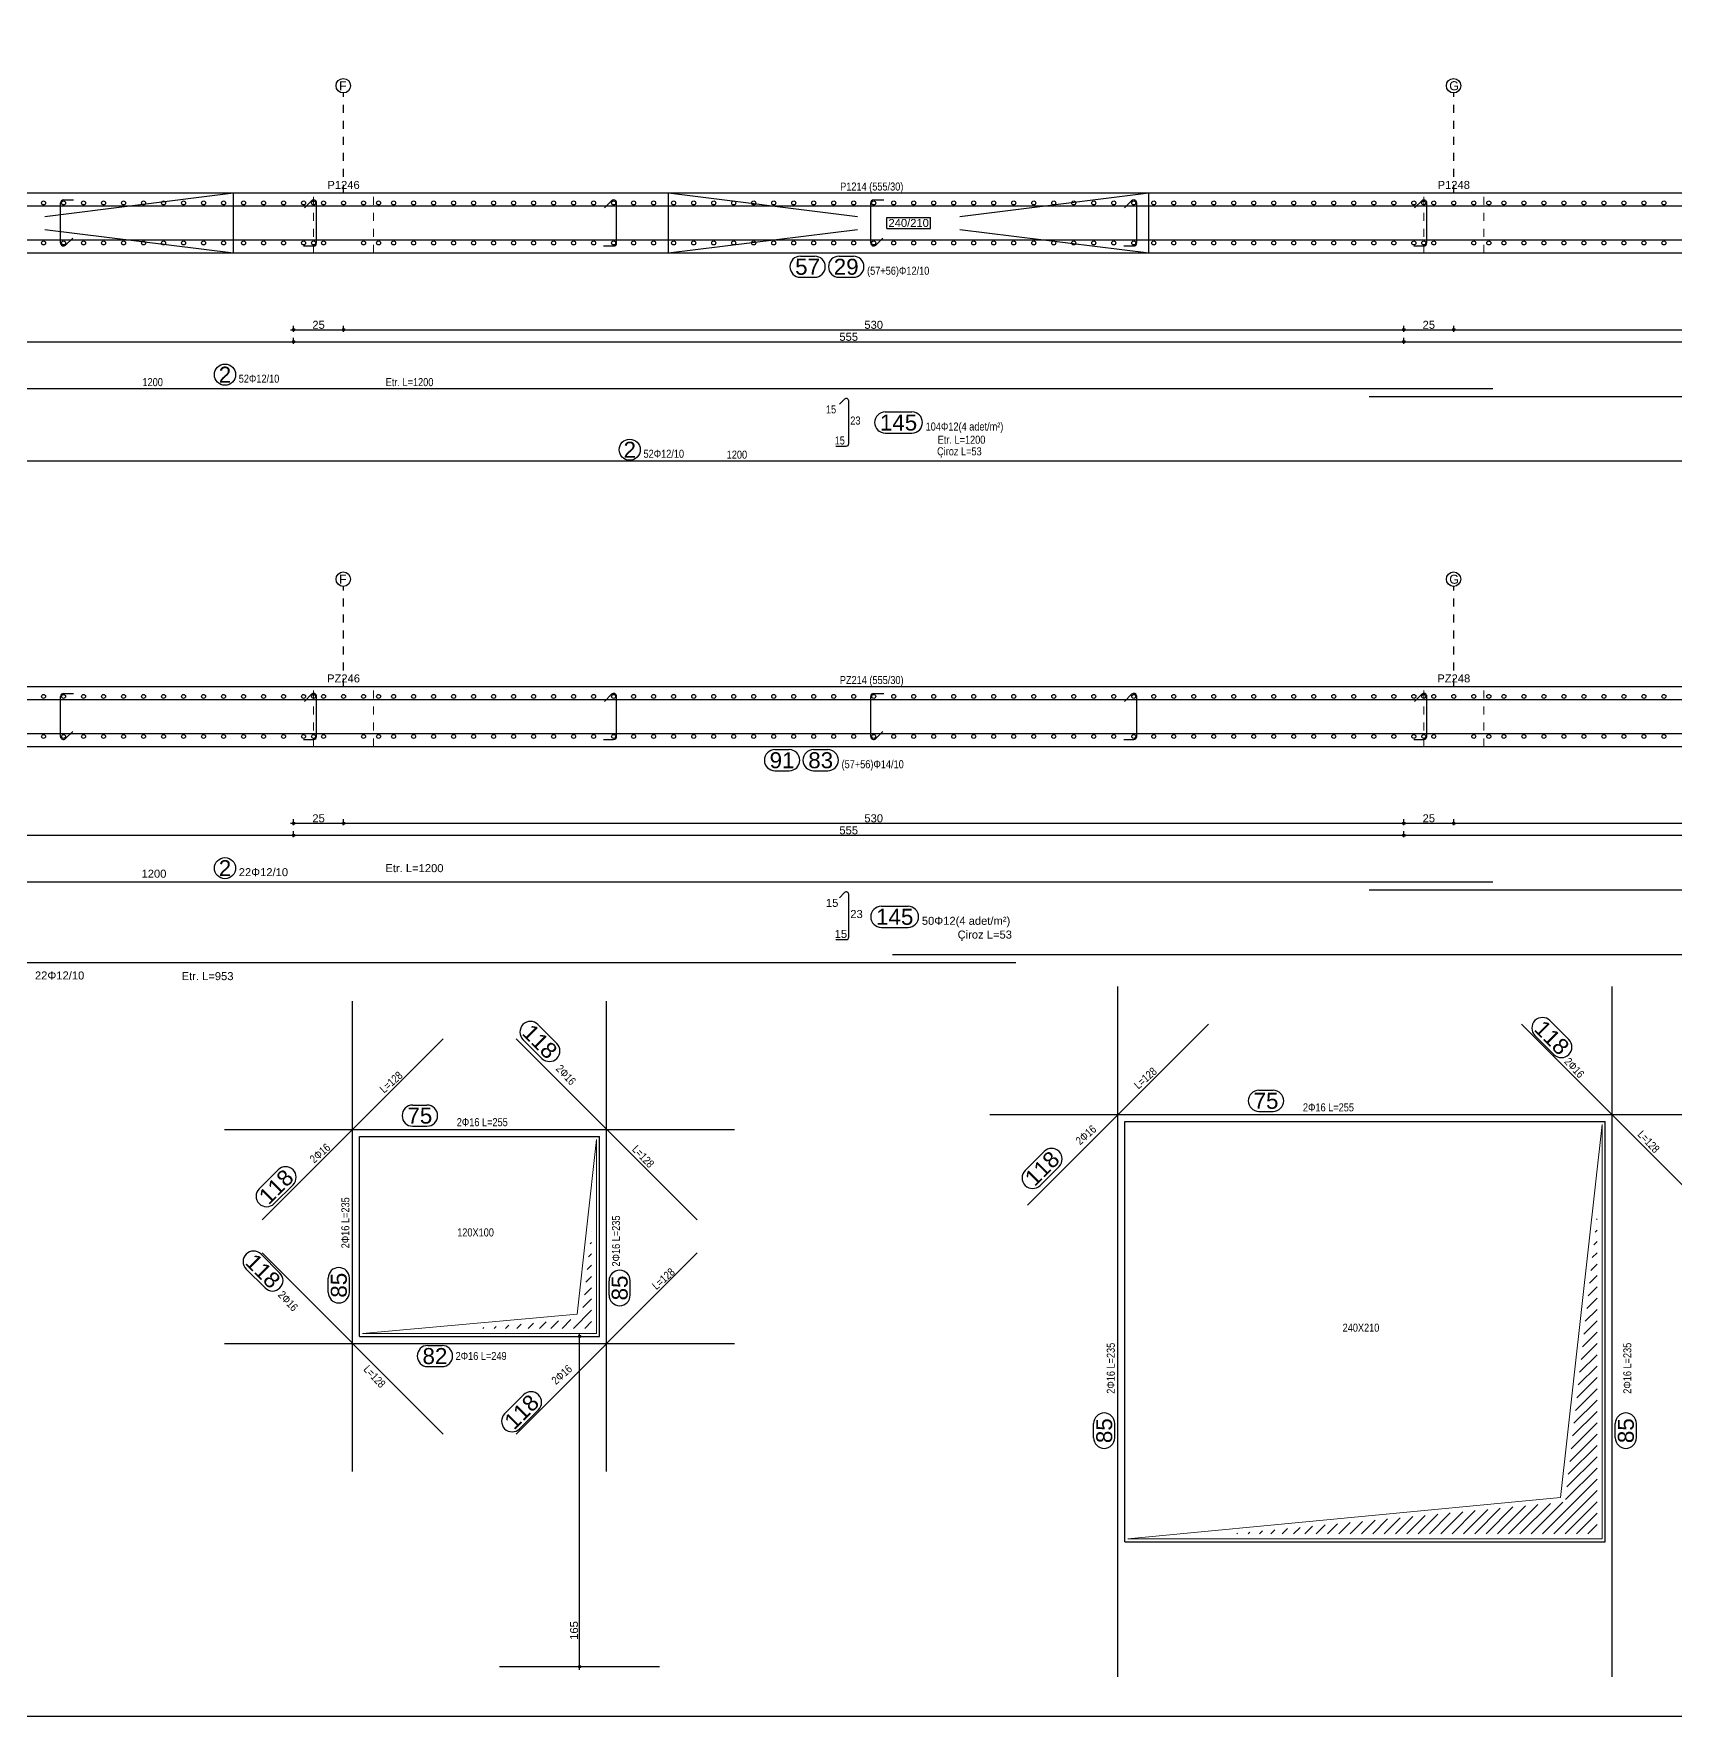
# Model space of a CAD drawing. Header units: metres. Extents: x 419734 to 420376, y 4564732 to 4565123.
# Drawn here: x 419958.84 to 419979.36, y 4564863.89 to 4564884.92 of the extents above; entities that cross this region are included whole.
import ezdxf

# ---------------------------------------------------------------- set-up
doc = ezdxf.new("R2010")
doc.units = ezdxf.units.M
doc.linetypes.add('HIDDEN4', pattern=[0.09375, 0.0625, -0.03125])
doc.linetypes.add('TRATTO-PUNTO', pattern=[1, 0.5, -0.25, 0, -0.25])
for name, color, linetype in [('Standart', 7, 'Continuous'), ('SW_ASSI', 7, 'TRATTO-PUNTO'), ('SW_DIM', 33, 'Continuous'), ('SW_MAGRONE', 2, 'Continuous'), ('SW_SEZIONI-ARMATURA', 3, 'Continuous'), ('SW_SEZIONI_CARPENTERIA', 4, 'Continuous'), ('SW_TXT_TESTI', 1, 'Continuous')]:
    doc.layers.add(name, color=color, linetype=linetype)
doc.styles.add('arial_1_18', font='arial.ttf', dxfattribs={"height": 0.2})
doc.styles.add('SWS', font='ARIALN.TTF')

msp = doc.modelspace()

# ---------------------------------------------------------------- linework, layer by layer
for centre in [(419962.71473, 4564884.26497), (419976.58973, 4564884.26497), (419962.71473, 4564878.09942), (419976.58973, 4564878.09942)]:
    msp.add_circle(centre, 0.09)
at = {"layer": 'Standart', "color": 2}
msp.add_lwpolyline([(420376.27637, 4564863.89188), (419946.10266, 4564863.89188), (419946.10266, 4564905.93855)], dxfattribs=at)
at = {"layer": 'Standart', "color": 1, "linetype": 'HIDDEN4', "lineweight": 5}
for points in [[(419962.34283, 4564882.17511), (419962.34283, 4564882.92511)], [(419963.09283, 4564882.17511), (419963.09283, 4564882.92511)], [(419976.21783, 4564882.17511), (419976.21783, 4564882.92511)], [(419976.96783, 4564882.17511), (419976.96783, 4564882.92511)], [(419962.34283, 4564876.00948), (419962.34283, 4564876.75948)], [(419963.09283, 4564876.00948), (419963.09283, 4564876.75948)], [(419976.21783, 4564876.00948), (419976.21783, 4564876.75948)], [(419976.96783, 4564876.00948), (419976.96783, 4564876.75948)]]:
    msp.add_lwpolyline(points, dxfattribs=at)
at = {"layer": 'Standart', "color": 2, "linetype": 'Continuous', "lineweight": 5}
for points in [[(419977.92826, 4564866.62779), (419978.44576, 4564871.28529)], [(419978.44576, 4564866.11029), (419978.44576, 4564871.28529)], [(419965.63789, 4564868.91792), (419965.88039, 4564871.10042)], [(419965.88039, 4564868.67542), (419965.88039, 4564871.10042)], [(419965.81576, 4564869.95287), (419965.81789, 4564869.95499)], [(419978.35934, 4564869.94154), (419978.38326, 4564869.96546)], [(419978.37702, 4564870.10068), (419978.38326, 4564870.10692)], [(419965.79808, 4564869.79372), (419965.81789, 4564869.81352)], [(419978.34166, 4564869.78239), (419978.38326, 4564869.82399)], [(419965.76272, 4564869.47542), (419965.81789, 4564869.53059)], [(419965.7804, 4564869.63457), (419965.81789, 4564869.67206)], [(419978.30628, 4564869.46409), (419978.38326, 4564869.54106)], [(419978.32397, 4564869.62324), (419978.38326, 4564869.68252)], [(419965.74503, 4564869.31627), (419965.81789, 4564869.38912)], [(419978.2886, 4564869.30494), (419978.38326, 4564869.39959)], [(419965.72735, 4564869.15712), (419965.81789, 4564869.24766)], [(419978.25324, 4564868.98664), (419978.38326, 4564869.11666)], [(419978.27092, 4564869.14579), (419978.38326, 4564869.25813)], [(419962.95539, 4564868.67542), (419965.63789, 4564868.91792)], [(419965.59108, 4564868.73792), (419965.81789, 4564868.96473)], [(419965.70967, 4564868.99797), (419965.81789, 4564869.10619)], [(419978.23556, 4564868.82749), (419978.38326, 4564868.97519)], [(419964.45935, 4564868.73792), (419964.47112, 4564868.74969)], [(419964.60082, 4564868.73792), (419964.62665, 4564868.76375)], [(419964.74229, 4564868.73792), (419964.78217, 4564868.77781)], [(419964.88375, 4564868.73792), (419964.9377, 4564868.79187)], [(419965.02522, 4564868.73792), (419965.09322, 4564868.80593)], [(419965.16668, 4564868.73792), (419965.24875, 4564868.81999)], [(419965.30815, 4564868.73792), (419965.40427, 4564868.83405)], [(419965.44961, 4564868.73792), (419965.5598, 4564868.84811)], [(419965.73255, 4564868.73792), (419965.81789, 4564868.82326)], [(419978.20019, 4564868.50919), (419978.38326, 4564868.69226)], [(419978.21787, 4564868.66834), (419978.38326, 4564868.83373)], [(419962.95539, 4564868.67542), (419965.88039, 4564868.67542)], [(419978.18251, 4564868.35004), (419978.38326, 4564868.5508)], [(419978.14714, 4564868.03175), (419978.38326, 4564868.26787)], [(419978.16483, 4564868.19089), (419978.38326, 4564868.40933)], [(419978.12945, 4564867.8726), (419978.38326, 4564868.1264)], [(419978.11177, 4564867.71345), (419978.38326, 4564867.98493)], [(419978.07641, 4564867.39515), (419978.38326, 4564867.702)], [(419978.09409, 4564867.5543), (419978.38326, 4564867.84347)], [(419978.05872, 4564867.236), (419978.38326, 4564867.56054)], [(419978.02336, 4564866.9177), (419978.38326, 4564867.2776)], [(419978.04104, 4564867.07685), (419978.38326, 4564867.41907)], [(419978.00568, 4564866.75855), (419978.38326, 4564867.13614)], [(419977.70284, 4564866.17279), (419978.38326, 4564866.85321)], [(419977.98799, 4564866.5994), (419978.38326, 4564866.99467)], [(419972.52076, 4564866.11029), (419977.92826, 4564866.62779)], [(419977.84431, 4564866.17279), (419978.38326, 4564866.71174)], [(419975.86378, 4564866.17279), (419976.07903, 4564866.38803)], [(419976.00525, 4564866.17279), (419976.23546, 4564866.403)], [(419976.14672, 4564866.17279), (419976.3919, 4564866.41797)], [(419976.28818, 4564866.17279), (419976.54834, 4564866.43294)], [(419976.42964, 4564866.17279), (419976.70477, 4564866.44791)], [(419976.57111, 4564866.17279), (419976.86121, 4564866.46288)], [(419976.71258, 4564866.17279), (419977.01764, 4564866.47785)], [(419976.85404, 4564866.17279), (419977.17408, 4564866.49283)], [(419976.99551, 4564866.17279), (419977.33052, 4564866.5078)], [(419977.13697, 4564866.17279), (419977.48695, 4564866.52277)], [(419977.27844, 4564866.17279), (419977.64339, 4564866.53774)], [(419977.41991, 4564866.17279), (419977.79983, 4564866.55271)], [(419977.56137, 4564866.17279), (419977.95627, 4564866.56768)], [(419977.98577, 4564866.17279), (419978.38326, 4564866.57028)], [(419978.12723, 4564866.17279), (419978.38326, 4564866.42881)], [(419973.88326, 4564866.17279), (419973.8889, 4564866.17843)], [(419974.02473, 4564866.17279), (419974.04534, 4564866.1934)], [(419974.16619, 4564866.17279), (419974.20178, 4564866.20838)], [(419974.30766, 4564866.17279), (419974.35822, 4564866.22335)], [(419974.44912, 4564866.17279), (419974.51466, 4564866.23832)], [(419974.59059, 4564866.17279), (419974.67109, 4564866.25329)], [(419974.73206, 4564866.17279), (419974.82753, 4564866.26826)], [(419974.87352, 4564866.17279), (419974.98397, 4564866.28323)], [(419975.01498, 4564866.17279), (419975.1404, 4564866.2982)], [(419975.15645, 4564866.17279), (419975.29684, 4564866.31317)], [(419975.29792, 4564866.17279), (419975.45327, 4564866.32814)], [(419975.43939, 4564866.17279), (419975.60971, 4564866.34311)], [(419975.58085, 4564866.17279), (419975.76615, 4564866.35809)], [(419975.72231, 4564866.17279), (419975.92258, 4564866.37306)], [(419978.2687, 4564866.17279), (419978.38326, 4564866.28734)], [(419972.52076, 4564866.11029), (419978.44576, 4564866.11029)]]:
    msp.add_lwpolyline(points, dxfattribs=at)
at = {"layer": 'SW_ASSI', "ltscale": 0.2}
for points in [[(419962.71783, 4564882.92511), (419962.71783, 4564884.17511)], [(419976.59283, 4564882.92511), (419976.59283, 4564884.17511)], [(419962.71783, 4564876.75948), (419962.71783, 4564878.00948)], [(419976.59283, 4564876.75948), (419976.59283, 4564878.00948)]]:
    msp.add_lwpolyline(points, dxfattribs=at)
at = {"layer": 'SW_DIM', "ltscale": 0.5}
for points in [[(419962.05335, 4564881.21511), (419998.75835, 4564881.21511)], [(419962.09335, 4564881.19011), (419962.09335, 4564881.26511)], [(419962.09335, 4564881.04011), (419962.09335, 4564881.11511)], [(419962.71783, 4564881.19011), (419962.71783, 4564881.26511)], [(419975.96835, 4564881.19011), (419975.96835, 4564881.26511)], [(419975.96835, 4564881.04011), (419975.96835, 4564881.11511)], [(419976.59283, 4564881.19011), (419976.59283, 4564881.26511)], [(419948.41533, 4564881.06511), (419962.13335, 4564881.06511)], [(419962.05335, 4564881.06511), (419998.75835, 4564881.06511)], [(419962.05335, 4564875.04948), (419998.75835, 4564875.04948)], [(419962.09335, 4564875.02448), (419962.09335, 4564875.09948)], [(419962.71783, 4564875.02448), (419962.71783, 4564875.09948)], [(419975.96835, 4564875.02448), (419975.96835, 4564875.09948)], [(419976.59283, 4564875.02448), (419976.59283, 4564875.09948)], [(419948.41533, 4564874.89948), (419962.13335, 4564874.89948)], [(419962.05335, 4564874.89948), (419998.75835, 4564874.89948)], [(419962.09335, 4564874.87448), (419962.09335, 4564874.94948)], [(419975.96835, 4564874.87448), (419975.96835, 4564874.94948)], [(419965.66789, 4564864.47292), (419965.66789, 4564868.67792)]]:
    msp.add_lwpolyline(points, dxfattribs=at)
at = {"layer": 'SW_DIM', "linetype": 'Continuous', "lineweight": -3}
for points in [[(419965.64289, 4564868.63792), (419965.73289, 4564868.63792)], [(419965.64289, 4564864.51292), (419965.73289, 4564864.51292)]]:
    msp.add_lwpolyline(points, dxfattribs=at)
at = {"layer": 'SW_DIM', "ltscale": 0.5}
for centre in [(419962.09335, 4564881.21511), (419962.71783, 4564881.21511), (419975.96835, 4564881.21511), (419976.59283, 4564881.21511), (419962.09335, 4564881.06511), (419975.96835, 4564881.06511), (419962.09335, 4564875.04948), (419962.71783, 4564875.04948), (419975.96835, 4564875.04948), (419976.59283, 4564875.04948), (419962.09335, 4564874.89948), (419975.96835, 4564874.89948)]:
    msp.add_circle(centre, 0.015, dxfattribs=at)
at = {"layer": 'SW_DIM', "linetype": 'Continuous', "lineweight": -3}
for centre in [(419965.66789, 4564868.63792), (419965.66789, 4564864.51292)]:
    msp.add_circle(centre, 0.015, dxfattribs=at)
at = {"layer": 'SW_MAGRONE'}
for points in [[(419947.58033, 4564882.92511), (420010.84283, 4564882.92511)], [(419958.98283, 4564882.63011), (419961.34283, 4564882.92511)], [(419961.34283, 4564882.17511), (419961.34283, 4564882.92511)], [(419966.78033, 4564882.17511), (419966.78033, 4564882.92511)], [(419966.78033, 4564882.92511), (419969.14033, 4564882.63011)], [(419970.42033, 4564882.63011), (419972.78033, 4564882.92511)], [(419972.78033, 4564882.17511), (419972.78033, 4564882.92511)], [(419969.50783, 4564882.62011), (419970.05282, 4564882.62011)], [(419969.50783, 4564882.48011), (419969.50783, 4564882.62011)], [(419970.05282, 4564882.48011), (419970.05282, 4564882.62011)], [(419958.98283, 4564882.47011), (419961.34283, 4564882.17511)], [(419966.78033, 4564882.17511), (419969.14033, 4564882.47011)], [(419969.50783, 4564882.48011), (419970.05282, 4564882.48011)], [(419970.42033, 4564882.47011), (419972.78033, 4564882.17511)], [(419948.45533, 4564882.17511), (420010.84283, 4564882.17511)], [(419947.58033, 4564876.75948), (420010.84283, 4564876.75948)], [(419948.45533, 4564876.00948), (420010.84283, 4564876.00948)]]:
    msp.add_lwpolyline(points, dxfattribs=at)
at = {"layer": 'SW_SEZIONI-ARMATURA'}
for points in [[(419959.18085, 4564882.30011), (419959.18085, 4564882.80011)], [(419959.21835, 4564882.83761), (419959.34335, 4564882.83761)], [(419962.22819, 4564882.73824), (419962.31658, 4564882.82663)], [(419962.38059, 4564882.30011), (419962.38059, 4564882.80011)], [(419965.97845, 4564882.73824), (419966.06684, 4564882.82663)], [(419966.13085, 4564882.30011), (419966.13085, 4564882.80011)], [(419969.30585, 4564882.30011), (419969.30585, 4564882.80011)], [(419969.34335, 4564882.83761), (419969.46835, 4564882.83761)], [(419972.47845, 4564882.73824), (419972.56684, 4564882.82663)], [(419972.63085, 4564882.30011), (419972.63085, 4564882.80011)], [(419976.10319, 4564882.73824), (419976.19158, 4564882.82663)], [(419976.25559, 4564882.30011), (419976.25559, 4564882.80011)], [(419947.08033, 4564882.76261), (420010.60533, 4564882.76261)], [(419959.24487, 4564882.27359), (419959.33326, 4564882.36198)], [(419969.36987, 4564882.27359), (419969.45826, 4564882.36198)], [(419947.80533, 4564882.33761), (420010.56783, 4564882.33761)], [(419962.21809, 4564882.26261), (419962.34309, 4564882.26261)], [(419965.96835, 4564882.26261), (419966.09335, 4564882.26261)], [(419972.46835, 4564882.26261), (419972.59335, 4564882.26261)], [(419976.09309, 4564882.26261), (419976.21809, 4564882.26261)], [(419968.42757, 4564882.13511), (419968.60633, 4564882.13511)], [(419968.91012, 4564882.13511), (419969.08888, 4564882.13511)], [(419968.42757, 4564881.87111), (419968.60633, 4564881.87111)], [(419968.91012, 4564881.87111), (419969.08888, 4564881.87111)], [(419947.08033, 4564880.48261), (419977.08033, 4564880.48261)], [(419968.91595, 4564880.2852), (419968.97964, 4564880.3489)], [(419969.03085, 4564879.79261), (419969.03085, 4564880.32768)], [(419975.53719, 4564880.38261), (420005.53719, 4564880.38261)], [(419969.48655, 4564880.18859), (419969.8207, 4564880.18859)], [(419969.48655, 4564879.92459), (419969.8207, 4564879.92459)], [(419968.86835, 4564879.76261), (419969.00085, 4564879.76261)], [(419952.72348, 4564879.57761), (419982.72348, 4564879.57761)], [(419947.08033, 4564876.59698), (419977.08033, 4564876.59698)], [(419959.18085, 4564876.13448), (419959.18085, 4564876.63448)], [(419959.21835, 4564876.67198), (419959.34335, 4564876.67198)], [(419962.22819, 4564876.57261), (419962.31658, 4564876.66099)], [(419962.38059, 4564876.13448), (419962.38059, 4564876.63448)], [(419965.97845, 4564876.57261), (419966.06684, 4564876.66099)], [(419966.13085, 4564876.13448), (419966.13085, 4564876.63448)], [(419969.30585, 4564876.13448), (419969.30585, 4564876.63448)], [(419969.34335, 4564876.67198), (419969.46835, 4564876.67198)], [(419972.47845, 4564876.57261), (419972.56684, 4564876.66099)], [(419972.63085, 4564876.13448), (419972.63085, 4564876.63448)], [(419975.53719, 4564876.59698), (419999.57743, 4564876.59698)], [(419976.10319, 4564876.57261), (419976.19158, 4564876.66099)], [(419976.25559, 4564876.13448), (419976.25559, 4564876.63448)], [(419947.80533, 4564876.17198), (419971.12058, 4564876.17198)], [(419959.24487, 4564876.10796), (419959.33326, 4564876.19635)], [(419962.21809, 4564876.09698), (419962.34309, 4564876.09698)], [(419965.96835, 4564876.09698), (419966.09335, 4564876.09698)], [(419969.36987, 4564876.10796), (419969.45826, 4564876.19635)], [(419969.57743, 4564876.17198), (419999.57743, 4564876.17198)], [(419972.46835, 4564876.09698), (419972.59335, 4564876.09698)], [(419976.09309, 4564876.09698), (419976.21809, 4564876.09698)], [(419968.1086, 4564875.96948), (419968.28737, 4564875.96948)], [(419968.59115, 4564875.96948), (419968.76992, 4564875.96948)], [(419968.1086, 4564875.70548), (419968.28737, 4564875.70548)], [(419968.59115, 4564875.70548), (419968.76992, 4564875.70548)], [(419947.08033, 4564874.31698), (419977.08033, 4564874.31698)], [(419968.91595, 4564874.11957), (419968.97964, 4564874.18326)], [(419969.03085, 4564873.62698), (419969.03085, 4564874.16205)], [(419975.53719, 4564874.21698), (419999.57743, 4564874.21698)], [(419969.43871, 4564874.01317), (419969.77285, 4564874.01317)], [(419969.43871, 4564873.74917), (419969.77285, 4564873.74917)], [(419968.86835, 4564873.59698), (419969.00085, 4564873.59698)], [(419969.57743, 4564873.41198), (419999.57743, 4564873.41198)], [(419947.79783, 4564873.31198), (419971.12058, 4564873.31198)], [(419972.39576, 4564864.38529), (419972.39576, 4564873.01029)], [(419978.57076, 4564864.38529), (419978.57076, 4564873.01029)], [(419962.83039, 4564866.95042), (419962.83039, 4564872.82542)], [(419966.00539, 4564866.95042), (419966.00539, 4564872.82542)], [(419965.38339, 4564872.29866), (419965.14712, 4564872.53494)], [(419971.26439, 4564870.27891), (419973.52713, 4564872.54166)], [(419979.70213, 4564870.27891), (419977.43939, 4564872.54166)], [(419978.03027, 4564872.34751), (419977.79399, 4564872.58379)], [(419961.69902, 4564870.09405), (419963.96176, 4564872.35679)], [(419967.13676, 4564870.09405), (419964.87402, 4564872.35679)], [(419965.19672, 4564872.11199), (419964.96044, 4564872.34826)], [(419977.84359, 4564872.16083), (419977.60731, 4564872.39711)], [(419974.15694, 4564871.71429), (419974.3357, 4564871.71429)], [(419963.58189, 4564871.52942), (419963.76065, 4564871.52942)], [(419974.15694, 4564871.45029), (419974.3357, 4564871.45029)], [(419961.23039, 4564871.22542), (419967.60539, 4564871.22542)], [(419963.58189, 4564871.26542), (419963.76065, 4564871.26542)], [(419970.79576, 4564871.41029), (419980.17076, 4564871.41029)], [(419971.23627, 4564870.71238), (419971.47255, 4564870.94866)], [(419961.66385, 4564870.48393), (419961.90012, 4564870.7202)], [(419971.42295, 4564870.52571), (419971.65923, 4564870.76198)], [(419961.85052, 4564870.29725), (419962.0868, 4564870.53353)], [(419961.92327, 4564869.43077), (419961.68699, 4564869.66705)], [(419963.96176, 4564867.41905), (419961.69902, 4564869.68179)], [(419964.87402, 4564867.41905), (419967.13676, 4564869.68179)], [(419961.7366, 4564869.2441), (419961.50032, 4564869.48038)], [(419962.52639, 4564869.18858), (419962.52639, 4564869.36735)], [(419962.79039, 4564869.18858), (419962.79039, 4564869.36735)], [(419966.0363, 4564869.15483), (419966.0363, 4564869.3336)], [(419966.3003, 4564869.15483), (419966.3003, 4564869.3336)], [(419961.23039, 4564868.55042), (419967.60539, 4564868.55042)], [(419963.77032, 4564868.52536), (419963.94908, 4564868.52536)], [(419963.77032, 4564868.26136), (419963.94908, 4564868.26136)], [(419964.73123, 4564867.67226), (419964.96751, 4564867.90853)], [(419964.91791, 4564867.48558), (419965.15418, 4564867.72186)], [(419972.09176, 4564867.37147), (419972.09176, 4564867.55023)], [(419972.35576, 4564867.37147), (419972.35576, 4564867.55023)], [(419978.61076, 4564867.37147), (419978.61076, 4564867.55023)], [(419978.87476, 4564867.37147), (419978.87476, 4564867.55023)]]:
    msp.add_lwpolyline(points, dxfattribs=at)
for centre, radius in [((419958.96835, 4564882.80011), 0.025), ((419959.21835, 4564882.80011), 0.025), ((419959.46835, 4564882.80011), 0.025), ((419959.71835, 4564882.80011), 0.025), ((419959.96835, 4564882.80011), 0.025), ((419960.21835, 4564882.80011), 0.025), ((419960.46835, 4564882.80011), 0.025), ((419960.71835, 4564882.80011), 0.025), ((419960.96835, 4564882.80011), 0.025), ((419961.21835, 4564882.80011), 0.025), ((419961.46835, 4564882.80011), 0.025), ((419961.71835, 4564882.80011), 0.025), ((419961.96835, 4564882.80011), 0.025), ((419962.21835, 4564882.80011), 0.025), ((419962.34309, 4564882.80011), 0.025), ((419962.46783, 4564882.80011), 0.025), ((419962.71783, 4564882.80011), 0.025), ((419962.96783, 4564882.80011), 0.025), ((419963.15559, 4564882.80011), 0.025), ((419963.34335, 4564882.80011), 0.025), ((419963.59335, 4564882.80011), 0.025), ((419963.84335, 4564882.80011), 0.025), ((419964.09335, 4564882.80011), 0.025), ((419964.34335, 4564882.80011), 0.025), ((419964.59335, 4564882.80011), 0.025), ((419964.84335, 4564882.80011), 0.025), ((419965.09335, 4564882.80011), 0.025), ((419965.34335, 4564882.80011), 0.025), ((419965.59335, 4564882.80011), 0.025), ((419965.84335, 4564882.80011), 0.025), ((419966.09335, 4564882.80011), 0.025), ((419966.34335, 4564882.80011), 0.025), ((419966.59335, 4564882.80011), 0.025), ((419966.84335, 4564882.80011), 0.025), ((419967.09335, 4564882.80011), 0.025), ((419967.34335, 4564882.80011), 0.025), ((419967.59335, 4564882.80011), 0.025), ((419967.84335, 4564882.80011), 0.025), ((419968.09335, 4564882.80011), 0.025), ((419968.34335, 4564882.80011), 0.025), ((419968.59335, 4564882.80011), 0.025), ((419968.84335, 4564882.80011), 0.025), ((419969.09335, 4564882.80011), 0.025), ((419969.34335, 4564882.80011), 0.025), ((419969.59335, 4564882.80011), 0.025), ((419969.84335, 4564882.80011), 0.025), ((419970.09335, 4564882.80011), 0.025), ((419970.34335, 4564882.80011), 0.025), ((419970.59335, 4564882.80011), 0.025), ((419970.84335, 4564882.80011), 0.025), ((419971.09335, 4564882.80011), 0.025), ((419971.34335, 4564882.80011), 0.025), ((419971.59335, 4564882.80011), 0.025), ((419971.84335, 4564882.80011), 0.025), ((419972.09335, 4564882.80011), 0.025), ((419972.34335, 4564882.80011), 0.025), ((419972.59335, 4564882.80011), 0.025), ((419972.84335, 4564882.80011), 0.025), ((419973.09335, 4564882.80011), 0.025), ((419973.34335, 4564882.80011), 0.025), ((419973.59335, 4564882.80011), 0.025), ((419973.84335, 4564882.80011), 0.025), ((419974.09335, 4564882.80011), 0.025), ((419974.34335, 4564882.80011), 0.025), ((419974.59335, 4564882.80011), 0.025), ((419974.84335, 4564882.80011), 0.025), ((419975.09335, 4564882.80011), 0.025), ((419975.34335, 4564882.80011), 0.025), ((419975.59335, 4564882.80011), 0.025), ((419975.84335, 4564882.80011), 0.025), ((419976.09335, 4564882.80011), 0.025), ((419976.21809, 4564882.80011), 0.025), ((419976.34283, 4564882.80011), 0.025), ((419976.59283, 4564882.80011), 0.025), ((419976.84283, 4564882.80011), 0.025), ((419977.03059, 4564882.80011), 0.025), ((419977.21835, 4564882.80011), 0.025), ((419977.46835, 4564882.80011), 0.025), ((419977.71835, 4564882.80011), 0.025), ((419977.96835, 4564882.80011), 0.025), ((419978.21835, 4564882.80011), 0.025), ((419978.46835, 4564882.80011), 0.025), ((419978.71835, 4564882.80011), 0.025), ((419978.96835, 4564882.80011), 0.025), ((419979.21835, 4564882.80011), 0.025), ((419958.96835, 4564882.30011), 0.025), ((419959.21835, 4564882.30011), 0.025), ((419959.46835, 4564882.30011), 0.025), ((419959.71835, 4564882.30011), 0.025), ((419959.96835, 4564882.30011), 0.025), ((419960.21835, 4564882.30011), 0.025), ((419960.46835, 4564882.30011), 0.025), ((419960.71835, 4564882.30011), 0.025), ((419960.96835, 4564882.30011), 0.025), ((419961.21835, 4564882.30011), 0.025), ((419961.46835, 4564882.30011), 0.025), ((419961.71835, 4564882.30011), 0.025), ((419961.96835, 4564882.30011), 0.025), ((419962.21835, 4564882.30011), 0.025), ((419962.34309, 4564882.30011), 0.025), ((419962.46783, 4564882.30011), 0.025), ((419962.96783, 4564882.30011), 0.025), ((419963.15559, 4564882.30011), 0.025), ((419963.34335, 4564882.30011), 0.025), ((419963.59335, 4564882.30011), 0.025), ((419963.84335, 4564882.30011), 0.025), ((419964.09335, 4564882.30011), 0.025), ((419964.34335, 4564882.30011), 0.025), ((419964.59335, 4564882.30011), 0.025), ((419964.84335, 4564882.30011), 0.025), ((419965.09335, 4564882.30011), 0.025), ((419965.34335, 4564882.30011), 0.025), ((419965.59335, 4564882.30011), 0.025), ((419965.84335, 4564882.30011), 0.025), ((419966.09335, 4564882.30011), 0.025), ((419966.34335, 4564882.30011), 0.025), ((419966.59335, 4564882.30011), 0.025), ((419966.84335, 4564882.30011), 0.025), ((419967.09335, 4564882.30011), 0.025), ((419967.34335, 4564882.30011), 0.025), ((419967.59335, 4564882.30011), 0.025), ((419967.84335, 4564882.30011), 0.025), ((419968.09335, 4564882.30011), 0.025), ((419968.34335, 4564882.30011), 0.025), ((419968.59335, 4564882.30011), 0.025), ((419968.84335, 4564882.30011), 0.025), ((419969.09335, 4564882.30011), 0.025), ((419969.34335, 4564882.30011), 0.025), ((419969.59335, 4564882.30011), 0.025), ((419969.84335, 4564882.30011), 0.025), ((419970.09335, 4564882.30011), 0.025), ((419970.34335, 4564882.30011), 0.025), ((419970.59335, 4564882.30011), 0.025), ((419970.84335, 4564882.30011), 0.025), ((419971.09335, 4564882.30011), 0.025), ((419971.34335, 4564882.30011), 0.025), ((419971.59335, 4564882.30011), 0.025), ((419971.84335, 4564882.30011), 0.025), ((419972.09335, 4564882.30011), 0.025), ((419972.34335, 4564882.30011), 0.025), ((419972.59335, 4564882.30011), 0.025), ((419972.84335, 4564882.30011), 0.025), ((419973.09335, 4564882.30011), 0.025), ((419973.34335, 4564882.30011), 0.025), ((419973.59335, 4564882.30011), 0.025), ((419973.84335, 4564882.30011), 0.025), ((419974.09335, 4564882.30011), 0.025), ((419974.34335, 4564882.30011), 0.025), ((419974.59335, 4564882.30011), 0.025), ((419974.84335, 4564882.30011), 0.025), ((419975.09335, 4564882.30011), 0.025), ((419975.34335, 4564882.30011), 0.025), ((419975.59335, 4564882.30011), 0.025), ((419975.84335, 4564882.30011), 0.025), ((419976.09335, 4564882.30011), 0.025), ((419976.21809, 4564882.30011), 0.025), ((419976.34283, 4564882.30011), 0.025), ((419976.84283, 4564882.30011), 0.025), ((419977.03059, 4564882.30011), 0.025), ((419977.21835, 4564882.30011), 0.025), ((419977.46835, 4564882.30011), 0.025), ((419977.71835, 4564882.30011), 0.025), ((419977.96835, 4564882.30011), 0.025), ((419978.21835, 4564882.30011), 0.025), ((419978.46835, 4564882.30011), 0.025), ((419978.71835, 4564882.30011), 0.025), ((419978.96835, 4564882.30011), 0.025), ((419979.21835, 4564882.30011), 0.025), ((419961.23623, 4564880.65461), 0.132), ((419966.29451, 4564879.71667), 0.132), ((419958.96835, 4564876.63448), 0.025), ((419959.21835, 4564876.63448), 0.025), ((419959.46835, 4564876.63448), 0.025), ((419959.71835, 4564876.63448), 0.025), ((419959.96835, 4564876.63448), 0.025), ((419960.21835, 4564876.63448), 0.025), ((419960.46835, 4564876.63448), 0.025), ((419960.71835, 4564876.63448), 0.025), ((419960.96835, 4564876.63448), 0.025), ((419961.21835, 4564876.63448), 0.025), ((419961.46835, 4564876.63448), 0.025), ((419961.71835, 4564876.63448), 0.025), ((419961.96835, 4564876.63448), 0.025), ((419962.21835, 4564876.63448), 0.025), ((419962.34309, 4564876.63448), 0.025), ((419962.46783, 4564876.63448), 0.025), ((419962.71783, 4564876.63448), 0.025), ((419962.96783, 4564876.63448), 0.025), ((419963.15559, 4564876.63448), 0.025), ((419963.34335, 4564876.63448), 0.025), ((419963.59335, 4564876.63448), 0.025), ((419963.84335, 4564876.63448), 0.025), ((419964.09335, 4564876.63448), 0.025), ((419964.34335, 4564876.63448), 0.025), ((419964.59335, 4564876.63448), 0.025), ((419964.84335, 4564876.63448), 0.025), ((419965.09335, 4564876.63448), 0.025), ((419965.34335, 4564876.63448), 0.025), ((419965.59335, 4564876.63448), 0.025), ((419965.84335, 4564876.63448), 0.025), ((419966.09335, 4564876.63448), 0.025), ((419966.34335, 4564876.63448), 0.025), ((419966.59335, 4564876.63448), 0.025), ((419966.84335, 4564876.63448), 0.025), ((419967.09335, 4564876.63448), 0.025), ((419967.34335, 4564876.63448), 0.025), ((419967.59335, 4564876.63448), 0.025), ((419967.84335, 4564876.63448), 0.025), ((419968.09335, 4564876.63448), 0.025), ((419968.34335, 4564876.63448), 0.025), ((419968.59335, 4564876.63448), 0.025), ((419968.84335, 4564876.63448), 0.025), ((419969.09335, 4564876.63448), 0.025), ((419969.34335, 4564876.63448), 0.025), ((419969.59335, 4564876.63448), 0.025), ((419969.84335, 4564876.63448), 0.025), ((419970.09335, 4564876.63448), 0.025), ((419970.34335, 4564876.63448), 0.025), ((419970.59335, 4564876.63448), 0.025), ((419970.84335, 4564876.63448), 0.025), ((419971.09335, 4564876.63448), 0.025), ((419971.34335, 4564876.63448), 0.025), ((419971.59335, 4564876.63448), 0.025), ((419971.84335, 4564876.63448), 0.025), ((419972.09335, 4564876.63448), 0.025), ((419972.34335, 4564876.63448), 0.025), ((419972.59335, 4564876.63448), 0.025), ((419972.84335, 4564876.63448), 0.025), ((419973.09335, 4564876.63448), 0.025), ((419973.34335, 4564876.63448), 0.025), ((419973.59335, 4564876.63448), 0.025), ((419973.84335, 4564876.63448), 0.025), ((419974.09335, 4564876.63448), 0.025), ((419974.34335, 4564876.63448), 0.025), ((419974.59335, 4564876.63448), 0.025), ((419974.84335, 4564876.63448), 0.025), ((419975.09335, 4564876.63448), 0.025), ((419975.34335, 4564876.63448), 0.025), ((419975.59335, 4564876.63448), 0.025), ((419975.84335, 4564876.63448), 0.025), ((419976.09335, 4564876.63448), 0.025), ((419976.21809, 4564876.63448), 0.025), ((419976.34283, 4564876.63448), 0.025), ((419976.59283, 4564876.63448), 0.025), ((419976.84283, 4564876.63448), 0.025), ((419977.03059, 4564876.63448), 0.025), ((419977.21835, 4564876.63448), 0.025), ((419977.46835, 4564876.63448), 0.025), ((419977.71835, 4564876.63448), 0.025), ((419977.96835, 4564876.63448), 0.025), ((419978.21835, 4564876.63448), 0.025), ((419978.46835, 4564876.63448), 0.025), ((419978.71835, 4564876.63448), 0.025), ((419978.96835, 4564876.63448), 0.025), ((419979.21835, 4564876.63448), 0.025), ((419958.96835, 4564876.13448), 0.025), ((419959.21835, 4564876.13448), 0.025), ((419959.46835, 4564876.13448), 0.025), ((419959.71835, 4564876.13448), 0.025), ((419959.96835, 4564876.13448), 0.025), ((419960.21835, 4564876.13448), 0.025), ((419960.46835, 4564876.13448), 0.025), ((419960.71835, 4564876.13448), 0.025), ((419960.96835, 4564876.13448), 0.025), ((419961.21835, 4564876.13448), 0.025), ((419961.46835, 4564876.13448), 0.025), ((419961.71835, 4564876.13448), 0.025), ((419961.96835, 4564876.13448), 0.025), ((419962.21835, 4564876.13448), 0.025), ((419962.34309, 4564876.13448), 0.025), ((419962.46783, 4564876.13448), 0.025), ((419962.96783, 4564876.13448), 0.025), ((419963.15559, 4564876.13448), 0.025), ((419963.34335, 4564876.13448), 0.025), ((419963.59335, 4564876.13448), 0.025), ((419963.84335, 4564876.13448), 0.025), ((419964.09335, 4564876.13448), 0.025), ((419964.34335, 4564876.13448), 0.025), ((419964.59335, 4564876.13448), 0.025), ((419964.84335, 4564876.13448), 0.025), ((419965.09335, 4564876.13448), 0.025), ((419965.34335, 4564876.13448), 0.025), ((419965.59335, 4564876.13448), 0.025), ((419965.84335, 4564876.13448), 0.025), ((419966.09335, 4564876.13448), 0.025), ((419966.34335, 4564876.13448), 0.025), ((419966.59335, 4564876.13448), 0.025), ((419966.84335, 4564876.13448), 0.025), ((419967.09335, 4564876.13448), 0.025), ((419967.34335, 4564876.13448), 0.025), ((419967.59335, 4564876.13448), 0.025), ((419967.84335, 4564876.13448), 0.025), ((419968.09335, 4564876.13448), 0.025), ((419968.34335, 4564876.13448), 0.025), ((419968.59335, 4564876.13448), 0.025), ((419968.84335, 4564876.13448), 0.025), ((419969.09335, 4564876.13448), 0.025), ((419969.34335, 4564876.13448), 0.025), ((419969.59335, 4564876.13448), 0.025), ((419969.84335, 4564876.13448), 0.025), ((419970.09335, 4564876.13448), 0.025), ((419970.34335, 4564876.13448), 0.025), ((419970.59335, 4564876.13448), 0.025), ((419970.84335, 4564876.13448), 0.025), ((419971.09335, 4564876.13448), 0.025), ((419971.34335, 4564876.13448), 0.025), ((419971.59335, 4564876.13448), 0.025), ((419971.84335, 4564876.13448), 0.025), ((419972.09335, 4564876.13448), 0.025), ((419972.34335, 4564876.13448), 0.025), ((419972.59335, 4564876.13448), 0.025), ((419972.84335, 4564876.13448), 0.025), ((419973.09335, 4564876.13448), 0.025), ((419973.34335, 4564876.13448), 0.025), ((419973.59335, 4564876.13448), 0.025), ((419973.84335, 4564876.13448), 0.025), ((419974.09335, 4564876.13448), 0.025), ((419974.34335, 4564876.13448), 0.025), ((419974.59335, 4564876.13448), 0.025), ((419974.84335, 4564876.13448), 0.025), ((419975.09335, 4564876.13448), 0.025), ((419975.34335, 4564876.13448), 0.025), ((419975.59335, 4564876.13448), 0.025), ((419975.84335, 4564876.13448), 0.025), ((419976.09335, 4564876.13448), 0.025), ((419976.21809, 4564876.13448), 0.025), ((419976.34283, 4564876.13448), 0.025), ((419976.84283, 4564876.13448), 0.025), ((419977.03059, 4564876.13448), 0.025), ((419977.21835, 4564876.13448), 0.025), ((419977.46835, 4564876.13448), 0.025), ((419977.71835, 4564876.13448), 0.025), ((419977.96835, 4564876.13448), 0.025), ((419978.21835, 4564876.13448), 0.025), ((419978.46835, 4564876.13448), 0.025), ((419978.71835, 4564876.13448), 0.025), ((419978.96835, 4564876.13448), 0.025), ((419979.21835, 4564876.13448), 0.025), ((419961.23623, 4564874.48898), 0.132)]:
    msp.add_circle(centre, radius, dxfattribs=at)
for centre, radius, start, end in [((419959.21835, 4564882.80011), 0.0375, 90, 180), ((419962.34309, 4564882.80011), 0.0375, 0, 135), ((419966.09335, 4564882.80011), 0.0375, 0, 135), ((419969.34335, 4564882.80011), 0.0375, 90, 180), ((419972.59335, 4564882.80011), 0.0375, 0, 135), ((419976.21809, 4564882.80011), 0.0375, 0, 135), ((419959.21835, 4564882.30011), 0.0375, 180, 315), ((419962.34309, 4564882.30011), 0.0375, 270, 0), ((419966.09335, 4564882.30011), 0.0375, 270, 0), ((419969.34335, 4564882.30011), 0.0375, 180, 315), ((419972.59335, 4564882.30011), 0.0375, 270, 0), ((419976.21809, 4564882.30011), 0.0375, 270, 0), ((419968.42757, 4564882.00311), 0.132, 90, 270), ((419968.60633, 4564882.00311), 0.132, 270, 90), ((419968.91012, 4564882.00311), 0.132, 90, 270), ((419969.08888, 4564882.00311), 0.132, 270, 90), ((419969.00085, 4564880.32768), 0.03, 0, 135), ((419969.48655, 4564880.05659), 0.132, 90, 270), ((419969.8207, 4564880.05659), 0.132, 270, 90), ((419969.00085, 4564879.79261), 0.03, 270, 0), ((419959.21835, 4564876.63448), 0.0375, 90, 180), ((419962.34309, 4564876.63448), 0.0375, 0, 135), ((419966.09335, 4564876.63448), 0.0375, 0, 135), ((419969.34335, 4564876.63448), 0.0375, 90, 180), ((419972.59335, 4564876.63448), 0.0375, 0, 135), ((419976.21809, 4564876.63448), 0.0375, 0, 135), ((419959.21835, 4564876.13448), 0.0375, 180, 315), ((419962.34309, 4564876.13448), 0.0375, 270, 0), ((419966.09335, 4564876.13448), 0.0375, 270, 0), ((419969.34335, 4564876.13448), 0.0375, 180, 315), ((419972.59335, 4564876.13448), 0.0375, 270, 0), ((419976.21809, 4564876.13448), 0.0375, 270, 0), ((419968.1086, 4564875.83748), 0.132, 90, 270), ((419968.28737, 4564875.83748), 0.132, 270, 90), ((419968.59115, 4564875.83748), 0.132, 90, 270), ((419968.76992, 4564875.83748), 0.132, 270, 90), ((419969.00085, 4564874.16205), 0.03, 0, 135), ((419969.43871, 4564873.88117), 0.132, 90, 270), ((419969.77285, 4564873.88117), 0.132, 270, 90), ((419969.00085, 4564873.62698), 0.03, 270, 0), ((419965.05378, 4564872.4416), 0.132, 45, 225), ((419977.70065, 4564872.49045), 0.132, 45, 225), ((419965.29005, 4564872.20532), 0.132, 225, 45), ((419977.93693, 4564872.25417), 0.132, 225, 45), ((419974.15694, 4564871.58229), 0.132, 90, 270), ((419974.3357, 4564871.58229), 0.132, 270, 90), ((419963.58189, 4564871.39742), 0.132, 90, 270), ((419963.76065, 4564871.39742), 0.132, 270, 90), ((419971.56589, 4564870.85532), 0.132, 315, 135), ((419961.99346, 4564870.62687), 0.132, 315, 135), ((419971.32961, 4564870.61904), 0.132, 135, 315), ((419961.75718, 4564870.39059), 0.132, 135, 315), ((419961.59366, 4564869.57371), 0.132, 45, 225), ((419961.82993, 4564869.33744), 0.132, 225, 45), ((419962.65839, 4564869.36735), 0.132, 0, 180), ((419966.1683, 4564869.3336), 0.132, 0, 180), ((419962.65839, 4564869.18858), 0.132, 180, 0), ((419966.1683, 4564869.15483), 0.132, 180, 0), ((419963.77032, 4564868.39336), 0.132, 90, 270), ((419963.94908, 4564868.39336), 0.132, 270, 90), ((419965.06085, 4564867.8152), 0.132, 315, 135), ((419964.82457, 4564867.57892), 0.132, 135, 315), ((419972.22376, 4564867.55023), 0.132, 0, 180), ((419978.74276, 4564867.55023), 0.132, 0, 180), ((419972.22376, 4564867.37147), 0.132, 180, 0), ((419978.74276, 4564867.37147), 0.132, 180, 0)]:
    msp.add_arc(centre, radius, start, end, dxfattribs=at)
at = {"layer": 'SW_SEZIONI_CARPENTERIA'}
for points in [[(419972.48326, 4564866.07279), (419972.48326, 4564871.32279)], [(419972.48326, 4564871.32279), (419978.48326, 4564871.32279)], [(419978.48326, 4564866.07279), (419978.48326, 4564871.32279)], [(419962.91789, 4564868.63792), (419962.91789, 4564871.13792)], [(419962.91789, 4564871.13792), (419965.91789, 4564871.13792)], [(419965.91789, 4564868.63792), (419965.91789, 4564871.13792)], [(419962.91789, 4564868.63792), (419965.91789, 4564868.63792)], [(419972.48326, 4564866.07279), (419978.48326, 4564866.07279)], [(419964.66789, 4564864.51292), (419966.66789, 4564864.51292)]]:
    msp.add_lwpolyline(points, dxfattribs=at)

# ---------------------------------------------------------------- texts
at = {"layer": 'Standart', "color": 1, "linetype": 'Continuous', "lineweight": 5, "style": 'arial_1_18'}
for s, p in [('P1246', (419962.51588, 4564882.97511)), ('P1248', (419976.39088, 4564882.97511)), ('PZ246', (419962.51206, 4564876.80948)), ('PZ248', (419976.38706, 4564876.80948))]:
    msp.add_text(s, height=0.1, dxfattribs=at).set_placement(p)
at = {"layer": 'Standart', "color": 2, "linetype": 'Continuous', "lineweight": 5, "style": 'arial_1_18'}
msp.add_text('240/210', height=0.1, dxfattribs=at).set_placement((419969.52783, 4564882.50011))
at = {"layer": 'Standart', "color": 3, "linetype": 'Continuous', "lineweight": 5, "style": 'arial_1_18'}
for s, p in [('57', (419968.36157, 4564881.90311)), ('29', (419968.84412, 4564881.90311)), ('2', (419961.15854, 4564880.55461)), ('145', (419969.42055, 4564879.95659)), ('2', (419966.21682, 4564879.61667)), ('91', (419968.0426, 4564875.73748)), ('83', (419968.52515, 4564875.73748)), ('2', (419961.15854, 4564874.38898)), ('145', (419969.37271, 4564873.78117)), ('75', (419974.09094, 4564871.48229)), ('75', (419963.51589, 4564871.29742)), ('82', (419963.70432, 4564868.29336))]:
    msp.add_text(s, height=0.2, dxfattribs=at).set_placement(p)
at = {"layer": 'Standart', "color": 1, "linetype": 'Continuous', "lineweight": 5, "style": 'arial_1_18'}
for s, p in [('1200', (419960.19347, 4564874.36989)), ('22Φ12/10', (419961.40823, 4564874.38898)), ('Etr. L=1200', (419963.24099, 4564874.43898)), ('15', (419968.74642, 4564874.00543)), ('23', (419969.05085, 4564873.86573)), ('50Φ12(4 adet/m²)', (419969.94475, 4564873.78117)), ('15', (419968.85547, 4564873.61698)), ('Çiroz L=53', (419970.39138, 4564873.60917)), ('22Φ12/10', (419958.86138, 4564873.09809)), ('Etr. L=953', (419960.69414, 4564873.08998))]:
    msp.add_text(s, height=0.1, rotation=0, dxfattribs=at).set_placement(p)
at = {"layer": 'Standart', "color": 3, "linetype": 'Continuous', "lineweight": 5, "style": 'arial_1_18'}
for s, rotation, p in [('118', 315, (419964.9364, 4564872.41756)), ('118', 315, (419977.58327, 4564872.46641)), ('118', 45, (419971.35365, 4564870.50166)), ('118', 45, (419961.78123, 4564870.27321)), ('118', 315, (419961.47628, 4564869.54967)), ('85', 90, (419962.75839, 4564869.12258)), ('85', 90, (419966.2683, 4564869.08883)), ('118', 45, (419964.84861, 4564867.46154)), ('85', 90, (419972.32376, 4564867.30547)), ('85', 90, (419978.84276, 4564867.30547))]:
    msp.add_text(s, height=0.2, rotation=rotation, dxfattribs=at).set_placement(p)
at = {"layer": 'SW_DIM', "ltscale": 0.5, "style": 'arial_1_18'}
for s, p in [('25', (419962.3279, 4564881.22761)), ('530', (419969.22656, 4564881.22761)), ('25', (419976.2029, 4564881.22761)), ('555', (419968.91432, 4564881.07761)), ('25', (419962.3279, 4564875.06198)), ('555', (419968.91432, 4564874.91198)), ('530', (419969.22656, 4564875.06198)), ('25', (419976.2029, 4564875.06198))]:
    msp.add_text(s, height=0.1, dxfattribs=at).set_placement(p)
msp.add_text('165', height=0.1, rotation=90, dxfattribs=at).set_placement((419965.64789, 4564864.84792))
at = {"layer": 'SW_TXT_TESTI'}
for s, height, style, p in [('F', 0.1125, 'arial_1_18', (419962.66056, 4564884.20812)), ('G', 0.1125, 'arial_1_18', (419976.53556, 4564884.20812)), ('P1214 (555/30)', 0.1, 'SWS', (419968.92408, 4564882.95511)), ('(57+56)Φ12/10', 0.1, 'SWS', (419969.26078, 4564881.90311)), ('1200', 0.1, 'SWS', (419960.20508, 4564880.51175)), ('52Φ12/10', 0.1, 'SWS', (419961.40823, 4564880.55461)), ('Etr. L=1200', 0.1, 'SWS', (419963.24487, 4564880.51175)), ('15', 0.1, 'SWS', (419968.74642, 4564880.17106)), ('23', 0.1, 'SWS', (419969.05085, 4564880.03136)), ('104Φ12(4 adet/m²)', 0.1, 'SWS', (419969.99259, 4564879.95659)), ('15', 0.1, 'SWS', (419968.85547, 4564879.78261)), ('Etr. L=1200', 0.1, 'SWS', (419970.14305, 4564879.79187)), ('52Φ12/10', 0.1, 'SWS', (419966.46651, 4564879.61667)), ('1200', 0.1, 'SWS', (419967.50634, 4564879.6054)), ('Çiroz L=53', 0.1, 'SWS', (419970.13534, 4564879.64689)), ('F', 0.1125, 'arial_1_18', (419962.66056, 4564878.04257)), ('G', 0.1125, 'arial_1_18', (419976.53556, 4564878.04257)), ('PZ214 (555/30)', 0.1, 'SWS', (419968.92026, 4564876.78948)), ('(57+56)Φ14/10', 0.1, 'SWS', (419968.94181, 4564875.73748)), ('2Φ16 L=255', 0.1, 'SWS', (419974.7076, 4564871.45029)), ('2Φ16 L=255', 0.1, 'SWS', (419964.13254, 4564871.26542)), ('120X100', 0.1, 'SWS', (419964.13825, 4564869.88792)), ('240X210', 0.1, 'SWS', (419975.20362, 4564868.69779)), ('2Φ16 L=249', 0.1, 'SWS', (419964.11827, 4564868.34401))]:
    msp.add_text(s, height=height, dxfattribs=dict(at, style=style)).set_placement(p)
at = {"layer": 'SW_TXT_TESTI', "style": 'SWS'}
for s, rotation, p in [('2Φ16', 313.04713, (419977.96614, 4564872.0649)), ('L=128', 41.409861, (419963.22435, 4564871.67104)), ('2Φ16', 313.04713, (419965.36433, 4564871.97605)), ('L=128', 41.409861, (419972.65032, 4564871.72141)), ('2Φ16', 41.409861, (419971.9222, 4564871.02495)), ('L=128', 313.04713, (419978.88189, 4564871.15573)), ('2Φ16', 41.409861, (419962.34977, 4564870.79649)), ('L=128', 313.04713, (419966.31652, 4564870.97086)), ('2Φ16 L=235', 90, (419962.79039, 4564869.73924)), ('2Φ16 L=235', 90, (419966.17269, 4564869.51178)), ('L=128', 41.409861, (419966.62728, 4564869.21469)), ('2Φ16', 313.04713, (419961.8907, 4564869.1507)), ('2Φ16 L=235', 90, (419972.35576, 4564867.92212)), ('2Φ16 L=235', 90, (419978.81076, 4564867.92212)), ('L=128', 313.04713, (419962.95965, 4564868.2214)), ('2Φ16', 41.409861, (419965.3719, 4564868.03008))]:
    msp.add_text(s, height=0.1, rotation=rotation, dxfattribs=at).set_placement(p)

doc.saveas('drawing.dxf')
